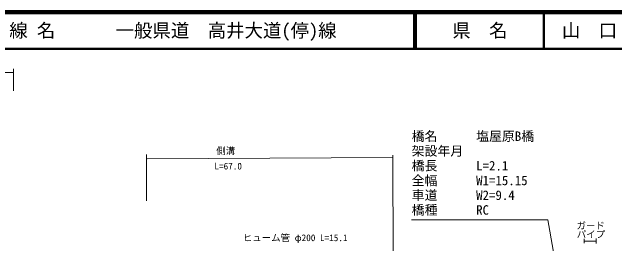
# Model space of a CAD drawing. Units: millimetres, scale not verified. Extents: x 40000 to 680000, y 20000 to 380000.
# Drawn here: x 188628 to 352278, y 317123 to 380000 of the extents above; entities that cross this region are included whole.
import ezdxf
from ezdxf.enums import TextEntityAlignment as Align

# ---------------------------------------------------------------- set-up
doc = ezdxf.new("R2010")
doc.units = ezdxf.units.MM
doc.header["$LTSCALE"] = 1000
for name, color, linetype, lineweight in [('M-STR-HTXT', 7, 'Continuous', 13), ('M-TTL', 2, 'Continuous', 140), ('M-TTL-LINE', 7, 'Continuous', 50), ('M-TTL-TXT', 7, 'Continuous', 13)]:
    doc.layers.add(name, color=color, linetype=linetype, lineweight=lineweight)
doc.styles.add('ＭＳ ゴシック', font='')
doc.styles.get('ＭＳ ゴシック').set_extended_font_data('MS Gothic')

msp = doc.modelspace()

# ---------------------------------------------------------------- linework, layer by layer
at = {"layer": 'M-STR-HTXT'}
for p, q in [((174780, 363644), (189037, 363644)), ((189037, 358644), (189037, 364644)), ((225101, 328827), (225147, 341417)), ((225293, 340175), (291894, 340584)), ((292030, 341224), (292123, 306280)), ((343888, 318548), (343888, 317287)), ((343888, 317849), (347166, 317849)), ((347166, 318590), (347166, 317203))]:
    msp.add_line(p, q, dxfattribs=at)
msp.add_lwpolyline([(341063, 284061), (334087, 323623), (297069, 323623)], dxfattribs=at)
at = {"layer": 'M-TTL'}
msp.add_line((680000, 380000), (40000, 380000), dxfattribs=at)
at = {"layer": 'M-TTL-LINE'}
for p, q in [((297750, 380000), (297750, 370000)), ((298250, 380000), (298250, 370000)), ((333000, 380000), (333000, 370000)), ((40000, 370000), (680000, 370000))]:
    msp.add_line(p, q, dxfattribs=at)

# ---------------------------------------------------------------- texts
at = {"layer": 'M-STR-HTXT', "style": 'ＭＳ ゴシック'}
for s, p in [('橋名\u3000\u3000\u3000塩屋原B橋', (297102, 347622)), ('架設年月\u3000', (297102, 343622)), ('橋長\u3000\u3000\u3000L=2.1', (297102, 339622)), ('全幅\u3000\u3000\u3000W1=15.15', (297102, 335622)), ('車道\u3000\u3000\u3000W2=9.4', (297102, 331622)), ('橋種\u3000\u3000\u3000RC', (297102, 327622))]:
    msp.add_text(s, height=2566, dxfattribs=at).set_placement(p, align=Align.TOP_LEFT)
for s, p in [('側溝', (246640, 342370)), ('L=67.0', (247294, 338226)), ('ガード', (345695, 322088)), ('パイプ', (345758, 319714)), ('ヒューム管 φ200 L=15.1', (265473, 318793))]:
    msp.add_text(s, height=1833, dxfattribs=at).set_placement(p, align=Align.MIDDLE_CENTER)
at = {"layer": 'M-TTL-TXT', "style": 'ＭＳ ゴシック'}
for s, p in [('路 線 名', (180380, 375000)), ('一般県道\u3000高井大道(停)線', (216734, 375000))]:
    msp.add_text(s, height=3666, dxfattribs=at).set_placement(p, align=Align.MIDDLE_LEFT)
for s, p in [('県\u3000名', (315625, 375000)), ('山\u3000口\u3000県', (350375, 375000))]:
    msp.add_text(s, height=3666, dxfattribs=at).set_placement(p, align=Align.MIDDLE_CENTER)

doc.saveas('drawing.dxf')
